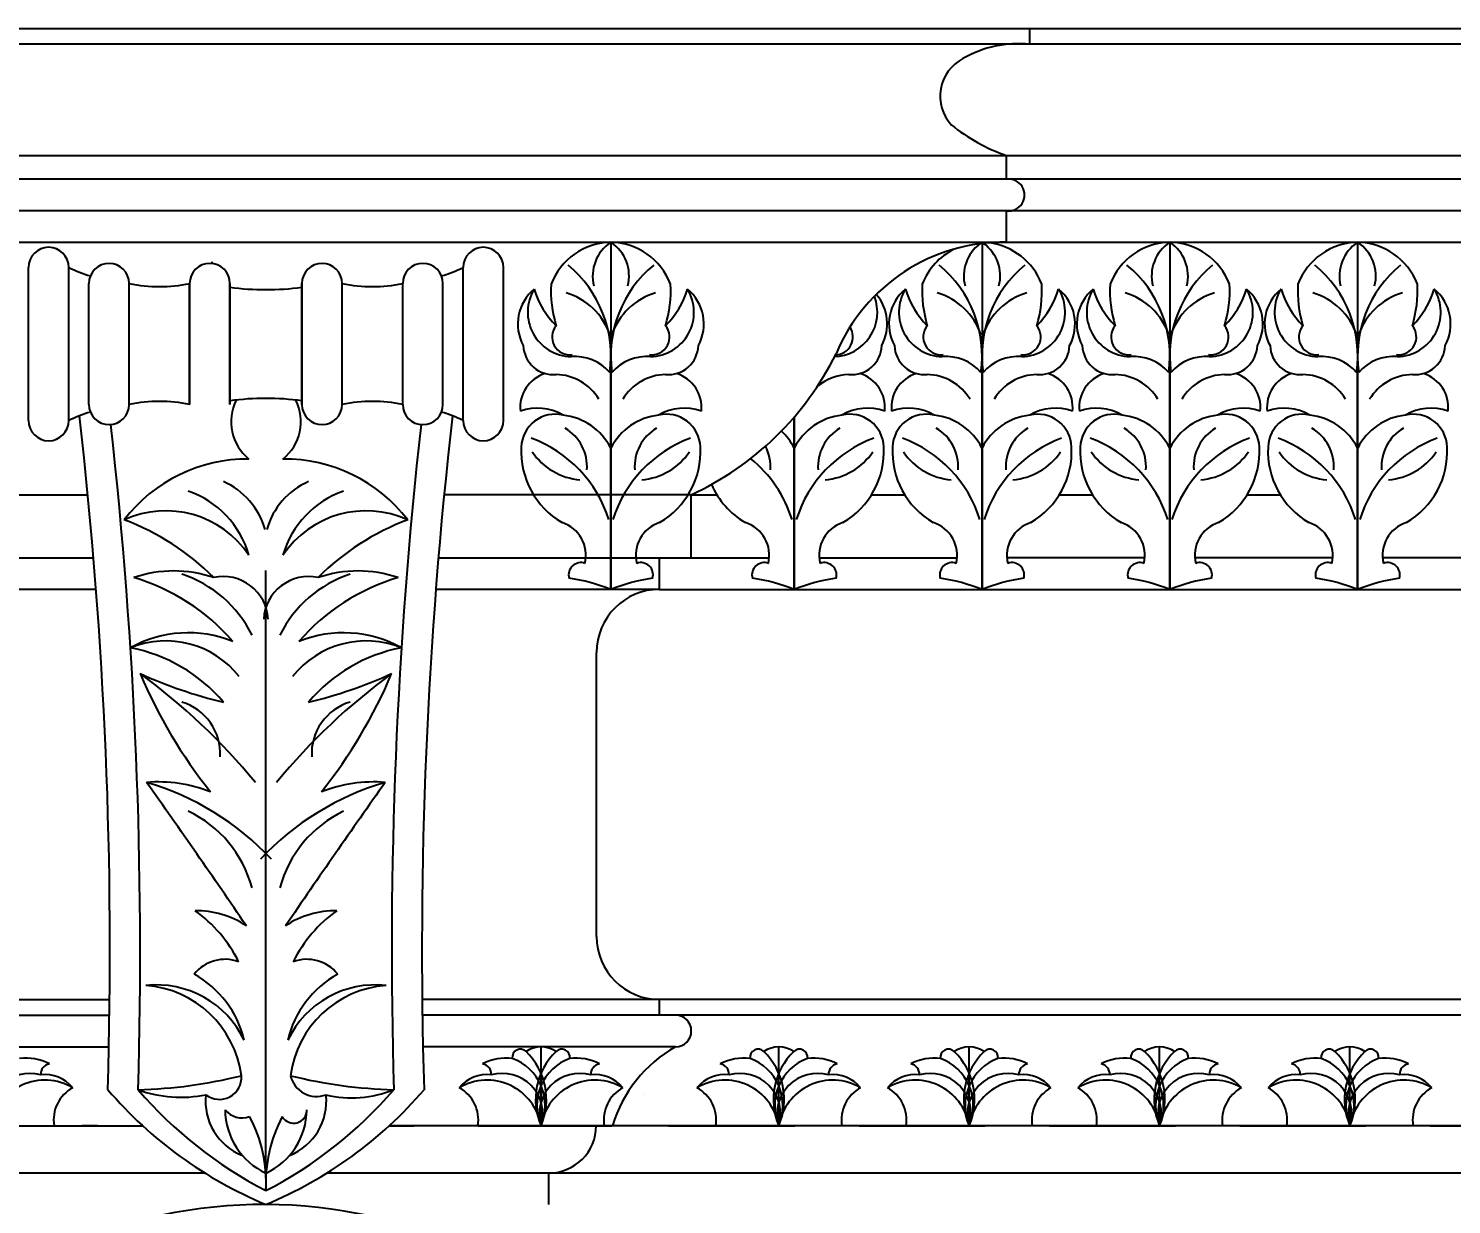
# Model space of a CAD drawing. Header units: millimetres. Extents: x 1155 to 2227, y 540 to 1342.
# Drawn here: x 1649.03 to 1671.58, y 1119.31 to 1137.94 of the extents above; entities that cross this region are included whole.
import ezdxf

# ---------------------------------------------------------------- set-up
doc = ezdxf.new("R2010")
doc.units = ezdxf.units.MM
doc.layers.add('dimension', color=4, linetype='Continuous')
doc.styles.get("Standard").update_dxf_attribs({"font": 'arial.ttf'})
doc.dimstyles.new('25', dxfattribs={"dimscale": 1.5, "dimtxt": 1, "dimasz": 0.5, "dimexe": 0.1875, "dimexo": 1, "dimgap": 0.125, "dimtad": 0, "dimtih": 1, "dimtoh": 1, "dimdec": 4, "dimzin": 4, "dimdsep": 46, "dimlunit": 4, "dimtxsty": 'Standard', "dimblk1": 'CLOSEDBLANK', "dimblk2": 'CLOSEDBLANK', "dimsah": 1, "dimcen": -1, "dimclrd": 256, "dimclre": 256, "dimclrt": 256, "dimadec": 0, "dimazin": 0, "dimtfac": 1, "dimtdec": 4, "dimtofl": 0, "dimtmove": 0, "dimatfit": 3, "dimldrblk": 'CLOSEDBLANK', "dimfxl": 1, "dimtolj": 1, "dimtzin": 4, "dimarcsym": 0})

# ---------------------------------------------------------------- blocks, each defined once
blk = doc.blocks.new('_CLOSEDBLANK')
at = {"color": 0, "linetype": 'ByBlock'}
for p, q in [((-1, 0.167), (0, 0)), ((-1, 0.167), (-1, -0.167)), ((0, 0), (-1, -0.167))]:
    blk.add_line(p, q, dxfattribs=at)
blk = doc.blocks.new('*D296')
at = {"layer": 'Defpoints', "color": 0, "transparency": 16777216}
for p in [(1726.865, 1143.519), (1726.865, 1137.945), (1631.183, 1137.695)]:
    blk.add_point(p, dxfattribs=at)
at = {"layer": 'dimension', "lineweight": -2, "transparency": 16777216}
for p, q in [((1631.183, 1139.195), (1631.183, 1143.8)), ((1726.865, 1139.445), (1726.865, 1143.8)), ((1631.933, 1143.519), (1675.213, 1143.519)), ((1726.115, 1143.519), (1682.835, 1143.519))]:
    blk.add_line(p, q, dxfattribs=at)
at = {"layer": 'dimension', "lineweight": -2, "transparency": 16777216, "xscale": 0.75, "yscale": 0.75, "zscale": 0.75, "rotation": 180}
blk.add_blockref('_CLOSEDBLANK', (1631.183, 1143.519), dxfattribs=at)
at = {"layer": 'dimension', "lineweight": -2, "transparency": 16777216, "xscale": 0.75, "yscale": 0.75, "zscale": 0.75}
blk.add_blockref('_CLOSEDBLANK', (1726.865, 1143.519), dxfattribs=at)
at = {"layer": 'dimension', "transparency": 16777216, "insert": (1679.024, 1143.519), "char_height": 1.5, "attachment_point": 5}
blk.add_mtext('\\A1;7\'-11{\\H1.000000x;\\S11/16;}"', dxfattribs=at)

msp = doc.modelspace()

# ---------------------------------------------------------------- linework, layer by layer
at = {"color": 0}
for p, q in [((1631.18296, 1137.94461), (1679.024, 1137.94461)), ((1664.89807, 1137.69461), (1664.89807, 1137.94461)), ((1679.024, 1137.69461), (1631.18296, 1137.69461)), ((1631.55105, 1135.93049), (1679.024, 1135.93049)), ((1664.52998, 1135.55549), (1664.52998, 1135.93049)), ((1679.024, 1135.55549), (1631.55105, 1135.55549)), ((1679.024, 1135.05549), (1631.55105, 1135.05549)), ((1664.52998, 1134.55549), (1664.52998, 1135.05549)), ((1631.55105, 1134.55549), (1679.024, 1134.55549)), ((1658.25626, 1134.55549), (1658.25626, 1129.05549)), ((1664.1396, 1134.53561), (1664.1396, 1129.05549)), ((1667.11648, 1134.55549), (1667.11648, 1129.05549)), ((1670.09336, 1134.55549), (1670.09336, 1129.05549)), ((1649.02506, 1131.73015), (1649.02506, 1134.1576)), ((1649.02506, 1131.73015), (1649.02506, 1134.1576)), ((1649.02506, 1131.73015), (1649.02506, 1134.1576)), ((1649.66386, 1131.73015), (1649.66386, 1134.1576)), ((1649.66386, 1131.73015), (1649.66386, 1134.1576)), ((1649.66386, 1131.73015), (1649.66386, 1134.1576)), ((1655.91471, 1131.73015), (1655.91471, 1134.1576)), ((1655.91471, 1131.73015), (1655.91471, 1134.1576)), ((1655.91471, 1131.73015), (1655.91471, 1134.1576)), ((1656.55351, 1131.73015), (1656.55351, 1134.1576)), ((1656.55351, 1131.73015), (1656.55351, 1134.1576)), ((1656.55351, 1131.73015), (1656.55351, 1134.1576)), ((1649.98326, 1131.98567), (1649.98326, 1133.90208)), ((1649.98326, 1131.98567), (1649.98326, 1133.90208)), ((1649.98326, 1131.98567), (1649.98326, 1133.90208)), ((1650.62207, 1131.98567), (1650.62207, 1133.90208)), ((1650.62207, 1131.98567), (1650.62207, 1133.90208)), ((1650.62207, 1131.98567), (1650.62207, 1133.90208)), ((1651.58027, 1131.98567), (1651.58027, 1133.90208)), ((1651.58027, 1131.98567), (1651.58027, 1133.90208)), ((1651.58027, 1131.98567), (1651.58027, 1133.90208)), ((1651.58027, 1131.98567), (1651.58027, 1133.90208)), ((1651.58027, 1133.90208), (1651.58027, 1131.98567)), ((1652.21907, 1131.98567), (1652.21907, 1133.90208)), ((1652.21907, 1131.98567), (1652.21907, 1133.90208)), ((1652.21907, 1131.98567), (1652.21907, 1133.90208)), ((1652.21907, 1131.98567), (1652.21907, 1133.90208)), ((1652.21907, 1133.90208), (1652.21907, 1131.98567)), ((1653.3595, 1131.98567), (1653.3595, 1133.90208)), ((1653.3595, 1131.98567), (1653.3595, 1133.90208)), ((1653.3595, 1133.90208), (1653.3595, 1131.98567)), ((1653.9983, 1131.98567), (1653.9983, 1133.90208)), ((1653.9983, 1131.98567), (1653.9983, 1133.90208)), ((1654.95651, 1131.98567), (1654.95651, 1133.90208)), ((1654.95651, 1131.98567), (1654.95651, 1133.90208)), ((1654.95651, 1131.98567), (1654.95651, 1133.90208)), ((1655.59531, 1131.98567), (1655.59531, 1133.90208)), ((1655.59531, 1131.98567), (1655.59531, 1133.90208)), ((1655.59531, 1131.98567), (1655.59531, 1133.90208)), ((1658.25626, 1129.05549), (1658.25626, 1132.49206)), ((1664.1396, 1129.05549), (1664.1396, 1132.49206)), ((1667.11648, 1129.05549), (1667.11648, 1132.49206)), ((1670.09336, 1129.05549), (1670.09336, 1132.49206)), ((1661.16272, 1131.78706), (1661.16272, 1129.05549)), ((1661.16272, 1129.05549), (1661.16272, 1131.78706)), ((1646.05522, 1130.55549), (1649.96501, 1130.55549)), ((1659.52998, 1130.55549), (1655.61356, 1130.55549)), ((1659.52998, 1129.55549), (1659.52998, 1130.55549)), ((1659.52998, 1130.55549), (1659.93685, 1130.55549)), ((1662.3886, 1130.55549), (1662.91373, 1130.55549)), ((1665.36548, 1130.55549), (1665.89061, 1130.55549)), ((1668.34236, 1130.55549), (1668.86749, 1130.55549)), ((1646.55105, 1129.55549), (1650.05575, 1129.55549)), ((1655.52282, 1129.55549), (1659.02998, 1129.55549)), ((1659.02998, 1129.05549), (1659.02998, 1129.55549)), ((1659.02998, 1129.55549), (1659.52998, 1129.55549)), ((1659.52998, 1129.55549), (1660.76647, 1129.55549)), ((1661.55898, 1129.55549), (1663.74335, 1129.55549)), ((1666.72023, 1129.55549), (1664.53586, 1129.55549)), ((1669.69711, 1129.55549), (1667.51274, 1129.55549)), ((1672.67399, 1129.55549), (1670.48962, 1129.55549)), ((1652.78929, 1119.76693), (1652.78929, 1129.35483)), ((1652.78929, 1119.76693), (1652.78929, 1129.35483)), ((1652.78929, 1119.76693), (1652.78929, 1129.27907)), ((1652.78929, 1119.76693), (1652.78929, 1129.27907)), ((1652.78929, 1119.76693), (1652.78929, 1129.27907)), ((1652.78929, 1119.76693), (1652.78929, 1129.27907)), ((1652.78929, 1119.76693), (1652.78929, 1129.27907)), ((1652.78929, 1119.76693), (1652.78929, 1129.27907)), ((1650.09603, 1129.05549), (1646.55105, 1129.05549)), ((1659.02998, 1129.05549), (1655.48254, 1129.05549)), ((1659.02998, 1129.05549), (1679.024, 1129.05549)), ((1658.02998, 1123.55549), (1658.02998, 1128.05549)), ((1637.05105, 1122.55549), (1650.31245, 1122.55549)), ((1679.024, 1122.55549), (1655.26612, 1122.55549)), ((1659.02998, 1122.30549), (1659.02998, 1122.55549)), ((1646.55105, 1122.30549), (1650.30942, 1122.30549)), ((1659.02998, 1122.30549), (1655.26915, 1122.30549)), ((1659.28198, 1122.30549), (1659.02998, 1122.30549)), ((1679.024, 1122.30549), (1659.02998, 1122.30549)), ((1636.79905, 1121.80549), (1650.30084, 1121.80549)), ((1659.28198, 1121.80549), (1655.27773, 1121.80549)), ((1657.14956, 1120.55549), (1657.14956, 1121.80549)), ((1657.14956, 1120.55549), (1657.14956, 1121.80549)), ((1657.14956, 1120.55549), (1657.14956, 1121.80549)), ((1658.90551, 1121.80549), (1658.90551, 1121.80549)), ((1660.91843, 1120.55549), (1660.91843, 1121.80549)), ((1660.91843, 1120.55549), (1660.91843, 1121.80549)), ((1660.91843, 1120.55549), (1660.91843, 1121.80549)), ((1663.93603, 1120.55549), (1663.93603, 1121.80549)), ((1663.93603, 1120.55549), (1663.93603, 1121.80549)), ((1663.93603, 1120.55549), (1663.93603, 1121.80549)), ((1666.95362, 1120.55549), (1666.95362, 1121.80549)), ((1666.95362, 1120.55549), (1666.95362, 1121.80549)), ((1666.95362, 1120.55549), (1666.95362, 1121.80549)), ((1669.97122, 1120.55549), (1669.97122, 1121.80549)), ((1669.97122, 1120.55549), (1669.97122, 1121.80549)), ((1669.97122, 1120.55549), (1669.97122, 1121.80549)), ((1658.42222, 1121.05549), (1658.42222, 1121.05549)), ((1658.774, 1121.05549), (1658.774, 1121.05549)), ((1662.18603, 1121.05549), (1662.18603, 1121.05549)), ((1665.20362, 1121.05549), (1665.20362, 1121.05549)), ((1668.22122, 1121.05549), (1668.22122, 1121.05549)), ((1671.23881, 1121.05549), (1671.23881, 1121.05549)), ((1638.04905, 1120.55549), (1650.83557, 1120.55549)), ((1647.10184, 1120.55549), (1649.10184, 1120.55549)), ((1650.11943, 1120.55549), (1649.86943, 1120.55549)), ((1679.024, 1120.55549), (1654.743, 1120.55549)), ((1654.743, 1120.55549), (1655.13703, 1120.55549)), ((1656.15462, 1120.55549), (1655.90462, 1120.55549)), ((1656.15462, 1120.55549), (1658.15462, 1120.55549)), ((1658.024, 1120.55549), (1658.274, 1120.55549)), ((1659.17222, 1120.55549), (1658.92222, 1120.55549)), ((1659.17222, 1120.55549), (1661.17222, 1120.55549)), ((1662.18981, 1120.55549), (1661.93981, 1120.55549)), ((1662.18981, 1120.55549), (1664.18981, 1120.55549)), ((1665.20741, 1120.55549), (1664.95741, 1120.55549)), ((1665.20741, 1120.55549), (1667.20741, 1120.55549)), ((1668.225, 1120.55549), (1667.975, 1120.55549)), ((1668.225, 1120.55549), (1670.225, 1120.55549)), ((1671.2426, 1120.55549), (1670.9926, 1120.55549)), ((1671.2426, 1120.55549), (1673.2426, 1120.55549)), ((1651.8222, 1119.80549), (1638.79905, 1119.80549)), ((1679.024, 1119.80549), (1653.75637, 1119.80549)), ((1657.274, 1119.30549), (1657.274, 1119.80549))]:
    msp.add_line(p, q, dxfattribs=at)
for centre, radius, start, end in [((1664.72075, 1135.93708), 1.76645, 84.238686, 120.009974), ((1664.14481, 1136.87217), 0.66938, 117.351742, 222.675348), ((1665.45532, 1138.62685), 2.85072, 230.776612, 251.058776), ((1664.56123, 1135.30549), 0.25195, 262.874984, 97.125016), ((1649.34446, 1134.1576), 0.3194, 0, 180), ((1649.34446, 1134.1576), 0.3194, 0, 180), ((1649.34446, 1134.1576), 0.3194, 0, 180), ((1649.34446, 1134.1576), 0.3194, 0, 180), ((1656.23411, 1134.1576), 0.3194, 0, 180), ((1656.23411, 1134.1576), 0.3194, 0, 180), ((1656.23411, 1134.1576), 0.3194, 0, 180), ((1658.27681, 1133.51749), 1.03821, 91.133942, 158.684675), ((1658.60574, 1134.02123), 0.63842, 123.190165, 194.307184), ((1658.23572, 1133.51749), 1.03821, 21.315325, 88.866058), ((1657.90678, 1134.02123), 0.63842, 345.692816, 56.809835), ((1664.4809, 1131.67693), 2.87898, 89.02325, 157.249367), ((1664.16015, 1133.51749), 1.03821, 116.359351, 158.684675), ((1664.48908, 1134.02123), 0.63842, 126.971553, 194.307184), ((1664.16015, 1133.51749), 1.03821, 91.133942, 91.135703), ((1664.48908, 1134.02123), 0.63842, 123.190165, 123.190249), ((1664.11906, 1133.51749), 1.03821, 88.864297, 88.866058), ((1663.79012, 1134.02123), 0.63842, 56.809751, 56.809835), ((1663.79012, 1134.02123), 0.63842, 345.692816, 54.112661), ((1664.11906, 1133.51749), 1.03821, 21.315325, 82.54917), ((1667.13703, 1133.51749), 1.03821, 91.133942, 158.684675), ((1667.46596, 1134.02123), 0.63842, 123.190165, 194.307184), ((1667.09594, 1133.51749), 1.03821, 21.315325, 88.866058), ((1666.767, 1134.02123), 0.63842, 345.692816, 56.809835), ((1670.11391, 1133.51749), 1.03821, 91.133942, 158.684675), ((1670.44284, 1134.02123), 0.63842, 123.190165, 194.307184), ((1670.07282, 1133.51749), 1.03821, 21.315325, 88.866058), ((1669.74388, 1134.02123), 0.63842, 345.692816, 56.809835), ((1650.51768, 1135.84711), 1.893, 243.189489, 254.365222), ((1650.51768, 1135.84711), 1.893, 243.189489, 254.365222), ((1650.51768, 1135.84711), 1.893, 243.189489, 254.365222), ((1650.51768, 1135.84711), 1.893, 243.189489, 254.365222), ((1650.30266, 1133.90208), 0.3194, 0, 180), ((1650.30266, 1133.90208), 0.3194, 0, 180), ((1650.30266, 1133.90208), 0.3194, 0, 180), ((1650.30266, 1133.90208), 0.3194, 0, 180), ((1651.89967, 1133.90208), 0.3194, 0, 180), ((1651.89967, 1133.90208), 0.3194, 0, 180), ((1651.89967, 1133.90208), 0.3194, 0, 180), ((1651.89967, 1133.90208), 0.3194, 0, 180), ((1651.89967, 1133.90208), 0.3194, 0, 180), ((1651.89967, 1133.90208), 0.3194, 0, 180), ((1651.89967, 1133.90208), 0.3194, 0, 180), ((1655.64889, 1135.26653), 3.85684, 195.33085, 195.755035), ((1653.6789, 1133.90208), 0.3194, 0, 180), ((1653.6789, 1133.90208), 0.3194, 0, 180), ((1653.6789, 1133.90208), 0.3194, 0, 180), ((1653.6789, 1133.90208), 0.3194, 0, 180), ((1653.6789, 1133.90208), 0.3194, 0, 180), ((1655.27591, 1133.90208), 0.3194, 0, 180), ((1655.27591, 1133.90208), 0.3194, 0, 180), ((1655.27591, 1133.90208), 0.3194, 0, 180), ((1655.06089, 1135.84711), 1.893, 285.634778, 296.810511), ((1655.06089, 1135.84711), 1.893, 285.634778, 296.810511), ((1655.06089, 1135.84711), 1.893, 285.634778, 296.810511), ((1656.38814, 1132.75121), 1.86973, 352.032881, 50.503631), ((1660.12438, 1132.75121), 1.86973, 129.496369, 187.967119), ((1662.27148, 1132.75121), 1.86973, 352.032881, 50.503631), ((1666.00772, 1132.75121), 1.86973, 129.496369, 187.967119), ((1665.24836, 1132.75121), 1.86973, 352.032881, 50.503631), ((1668.9846, 1132.75121), 1.86973, 129.496369, 187.967119), ((1668.22524, 1132.75121), 1.86973, 352.032881, 50.503631), ((1671.96148, 1132.75121), 1.86973, 129.496369, 187.967119), ((1651.10117, 1136.281), 2.42668, 258.613236, 281.386764), ((1651.10117, 1136.281), 2.42668, 258.613236, 281.386764), ((1651.10117, 1136.281), 2.42668, 258.613236, 281.386764), ((1651.10117, 1136.281), 2.42668, 258.613236, 281.386764), ((1652.78929, 1137.9421), 4.13681, 262.07718, 277.92282), ((1652.78929, 1137.9421), 4.13681, 262.07718, 277.92282), ((1652.78929, 1137.9421), 4.13681, 262.07718, 277.92282), ((1654.4774, 1136.281), 2.42668, 258.613236, 281.386764), ((1654.4774, 1136.281), 2.42668, 258.613236, 281.386764), ((1654.4774, 1136.281), 2.42668, 258.613236, 281.386764), ((1657.50234, 1133.26117), 0.72074, 129.706364, 208.412627), ((1657.64222, 1133.44833), 0.70378, 148.538889, 268.610321), ((1658.37867, 1134.21832), 1.3961, 196.763455, 224.84707), ((1659.21473, 1133.78787), 1.90811, 176.785206, 196.881668), ((1657.26085, 1132.7589), 1.034, 18.775853, 73.995983), ((1659.25167, 1132.7589), 1.034, 106.004017, 161.224147), ((1658.8703, 1133.44833), 0.70378, 271.389679, 31.461111), ((1657.29779, 1133.78787), 1.90811, 343.118332, 3.214794), ((1658.13385, 1134.21832), 1.3961, 315.15293, 343.236545), ((1659.01018, 1133.26117), 0.72074, 331.587373, 50.293636), ((1661.91664, 1133.26117), 0.72074, 331.587373, 40.657809), ((1663.38568, 1133.26117), 0.72074, 129.706364, 208.412627), ((1663.52556, 1133.44833), 0.70378, 148.538889, 268.610321), ((1664.26201, 1134.21832), 1.3961, 196.763455, 224.84707), ((1665.09807, 1133.78787), 1.90811, 176.785206, 196.881668), ((1663.14419, 1132.7589), 1.034, 18.775853, 73.995983), ((1665.13501, 1132.7589), 1.034, 106.004017, 161.224147), ((1664.75364, 1133.44833), 0.70378, 271.389679, 31.461111), ((1663.18113, 1133.78787), 1.90811, 343.118332, 3.214794), ((1664.01719, 1134.21832), 1.3961, 315.15293, 343.236545), ((1664.89352, 1133.26117), 0.72074, 331.587373, 50.293636), ((1666.36256, 1133.26117), 0.72074, 129.706364, 208.412627), ((1666.50244, 1133.44833), 0.70378, 148.538889, 268.610321), ((1667.23889, 1134.21832), 1.3961, 196.763455, 224.84707), ((1668.07495, 1133.78787), 1.90811, 176.785206, 196.881668), ((1666.12107, 1132.7589), 1.034, 18.775853, 73.995983), ((1668.11189, 1132.7589), 1.034, 106.004017, 161.224147), ((1667.73052, 1133.44833), 0.70378, 271.389679, 31.461111), ((1666.15801, 1133.78787), 1.90811, 343.118332, 3.214794), ((1666.99407, 1134.21832), 1.3961, 315.15293, 343.236545), ((1667.8704, 1133.26117), 0.72074, 331.587373, 50.293636), ((1669.33944, 1133.26117), 0.72074, 129.706364, 208.412627), ((1669.47932, 1133.44833), 0.70378, 148.538889, 268.610321), ((1670.21577, 1134.21832), 1.3961, 196.763455, 224.84707), ((1671.05183, 1133.78787), 1.90811, 176.785206, 196.881668), ((1669.09795, 1132.7589), 1.034, 18.775853, 73.995983), ((1671.08877, 1132.7589), 1.034, 106.004017, 161.224147), ((1670.7074, 1133.44833), 0.70378, 271.389679, 31.461111), ((1669.13489, 1133.78787), 1.90811, 343.118332, 3.214794), ((1669.97095, 1134.21832), 1.3961, 315.15293, 343.236545), ((1670.84728, 1133.26117), 0.72074, 331.587373, 50.293636), ((1661.77676, 1133.44833), 0.70378, 271.389679, 21.044494), ((1657.60597, 1133.0551), 0.28118, 140.550196, 277.268171), ((1658.90655, 1133.0551), 0.28118, 262.731829, 39.449804), ((1661.81301, 1133.0551), 0.28118, 270.978999, 34.112444), ((1663.48931, 1133.0551), 0.28118, 140.550196, 277.268171), ((1664.78989, 1133.0551), 0.28118, 262.731829, 39.449804), ((1666.46619, 1133.0551), 0.28118, 140.550196, 277.268171), ((1667.76677, 1133.0551), 0.28118, 262.731829, 39.449804), ((1669.44307, 1133.0551), 0.28118, 140.550196, 277.268171), ((1670.74365, 1133.0551), 0.28118, 262.731829, 39.449804), ((1657.34635, 1132.93705), 0.4783, 182.254432, 275.097492), ((1659.16617, 1132.93705), 0.4783, 264.902508, 357.745568), ((1662.07263, 1132.93705), 0.4783, 264.902508, 357.745568), ((1663.22969, 1132.93705), 0.4783, 182.254432, 275.097492), ((1665.04951, 1132.93705), 0.4783, 264.902508, 357.745568), ((1666.20657, 1132.93705), 0.4783, 182.254432, 275.097492), ((1668.02639, 1132.93705), 0.4783, 264.902508, 357.745568), ((1669.18345, 1132.93705), 0.4783, 182.254432, 275.097492), ((1671.00327, 1132.93705), 0.4783, 264.902508, 357.745568), ((1657.68189, 1132.00884), 0.7381, 40.895282, 94.408501), ((1658.83063, 1132.00884), 0.7381, 85.591499, 139.104718), ((1657.52357, 1134.91356), 4.79775, 294.720788, 333.733016), ((1663.56523, 1132.00884), 0.7381, 40.895282, 94.408501), ((1664.71397, 1132.00884), 0.7381, 85.591499, 139.104718), ((1666.54211, 1132.00884), 0.7381, 40.895282, 94.408501), ((1667.69085, 1132.00884), 0.7381, 85.591499, 139.104718), ((1669.51899, 1132.00884), 0.7381, 40.895282, 94.408501), ((1670.66773, 1132.00884), 0.7381, 85.591499, 139.104718), ((1657.38229, 1131.93881), 0.56352, 107.230016, 186.117405), ((1657.37096, 1131.64974), 0.8111, 30.980606, 88.736623), ((1659.14156, 1131.64974), 0.8111, 91.263377, 149.019394), ((1659.13023, 1131.93881), 0.56352, 353.882595, 72.769984), ((1662.04802, 1131.64974), 0.8111, 91.263377, 129.717391), ((1662.03669, 1131.93881), 0.56352, 353.882595, 72.769984), ((1663.26563, 1131.93881), 0.56352, 107.230016, 186.117405), ((1663.2543, 1131.64974), 0.8111, 30.980606, 88.736623), ((1665.0249, 1131.64974), 0.8111, 91.263377, 149.019394), ((1665.01357, 1131.93881), 0.56352, 353.882595, 72.769984), ((1666.24251, 1131.93881), 0.56352, 107.230016, 186.117405), ((1666.23118, 1131.64974), 0.8111, 30.980606, 88.736623), ((1668.00178, 1131.64974), 0.8111, 91.263377, 149.019394), ((1667.99045, 1131.93881), 0.56352, 353.882595, 72.769984), ((1669.21939, 1131.93881), 0.56352, 107.230016, 186.117405), ((1669.20806, 1131.64974), 0.8111, 30.980606, 88.736623), ((1670.97866, 1131.64974), 0.8111, 91.263377, 149.019394), ((1670.96733, 1131.93881), 0.56352, 353.882595, 72.769984), ((1650.30266, 1131.98567), 0.3194, 180, 0), ((1650.30266, 1131.98567), 0.3194, 180, 0), ((1650.30266, 1131.98567), 0.3194, 180, 0), ((1650.30266, 1131.98567), 0.3194, 180, 0), ((1650.30266, 1131.98567), 0.3194, 180, 0), ((1650.30266, 1131.98567), 0.3194, 180, 0), ((1650.30266, 1131.98567), 0.3194, 180, 0), ((1650.30266, 1131.98567), 0.3194, 180, 0), ((1650.30266, 1131.98567), 0.3194, 180, 0), ((1650.30266, 1131.98567), 0.3194, 180, 0), ((1650.30266, 1131.98567), 0.3194, 180, 0), ((1650.30266, 1131.98567), 0.3194, 180, 0), ((1651.10117, 1129.60675), 2.42668, 78.613236, 101.386764), ((1651.10117, 1129.60675), 2.42668, 78.613236, 101.386764), ((1651.10117, 1129.60675), 2.42668, 78.613236, 101.386764), ((1651.10117, 1129.60675), 2.42668, 78.613236, 101.386764), ((1651.10117, 1129.60675), 2.42668, 78.613236, 101.386764), ((1651.10117, 1129.60675), 2.42668, 78.613236, 101.386764), ((1651.10117, 1129.60675), 2.42668, 78.613236, 101.386764), ((1651.10117, 1129.60675), 2.42668, 78.613236, 101.386764), ((1651.10117, 1129.60675), 2.42668, 78.613236, 101.386764), ((1652.78929, 1127.94565), 4.13681, 82.07718, 97.92282), ((1652.78929, 1127.94565), 4.13681, 82.07718, 97.92282), ((1652.78929, 1127.94565), 4.13681, 82.07718, 97.92282), ((1652.78929, 1127.94565), 4.13681, 82.07718, 97.92282), ((1652.78929, 1127.94565), 4.13681, 82.07718, 97.92282), ((1652.78929, 1127.94565), 4.13681, 82.07718, 97.92282), ((1652.99638, 1131.71321), 0.76064, 153.262803, 231.264279), ((1652.99638, 1131.71321), 0.76064, 153.262803, 231.264279), ((1652.99638, 1131.71321), 0.76064, 153.262803, 231.264279), ((1652.58219, 1131.71321), 0.76064, 308.735721, 26.737197), ((1652.58219, 1131.71321), 0.76064, 308.735721, 26.737197), ((1652.58219, 1131.71321), 0.76064, 308.735721, 26.737197), ((1653.6789, 1131.98567), 0.3194, 180, 0), ((1653.6789, 1131.98567), 0.3194, 180, 0), ((1653.6789, 1131.98567), 0.3194, 180, 0), ((1653.6789, 1131.98567), 0.3194, 180, 0), ((1653.6789, 1131.98567), 0.3194, 180, 0), ((1653.6789, 1131.98567), 0.3194, 180, 0), ((1654.4774, 1129.60675), 2.42668, 78.613236, 101.386764), ((1654.4774, 1129.60675), 2.42668, 78.613236, 101.386764), ((1654.4774, 1129.60675), 2.42668, 78.613236, 101.386764), ((1655.27591, 1131.98567), 0.3194, 180, 0), ((1655.27591, 1131.98567), 0.3194, 180, 0), ((1655.27591, 1131.98567), 0.3194, 180, 0), ((1655.27591, 1131.98567), 0.3194, 180, 0), ((1655.27591, 1131.98567), 0.3194, 180, 0), ((1655.27591, 1131.98567), 0.3194, 180, 0), ((1657.09345, 1131.12186), 0.8041, 59.671739, 109.731131), ((1659.41907, 1131.12186), 0.8041, 70.268869, 120.328261), ((1662.32553, 1131.12186), 0.8041, 70.268869, 120.328261), ((1662.97679, 1131.12186), 0.8041, 59.671739, 109.731131), ((1665.30241, 1131.12186), 0.8041, 70.268869, 120.328261), ((1665.95367, 1131.12186), 0.8041, 59.671739, 109.731131), ((1668.27929, 1131.12186), 0.8041, 70.268869, 120.328261), ((1668.93055, 1131.12186), 0.8041, 59.671739, 109.731131), ((1671.25617, 1131.12186), 0.8041, 70.268869, 120.328261), ((1649.34446, 1131.73015), 0.3194, 180, 0), ((1649.34446, 1131.73015), 0.3194, 180, 0), ((1649.34446, 1131.73015), 0.3194, 180, 0), ((1649.34446, 1131.73015), 0.3194, 180, 0), ((1649.34446, 1131.73015), 0.3194, 180, 0), ((1649.34446, 1131.73015), 0.3194, 180, 0), ((1650.51768, 1130.04064), 1.893, 105.634778, 116.810511), ((1650.51768, 1130.04064), 1.893, 105.634778, 116.810511), ((1650.51768, 1130.04064), 1.893, 105.634778, 116.810511), ((1650.51768, 1130.04064), 1.893, 105.634778, 116.810511), ((1650.51768, 1130.04064), 1.893, 105.634778, 116.810511), ((1650.51768, 1130.04064), 1.893, 111.222638, 116.810511), ((1575.91645, 1123.33201), 74.40006, 358.300912, 6.539471), ((1575.91645, 1123.33201), 74.40006, 358.300912, 6.539471), ((1729.66213, 1123.33201), 74.40006, 173.460529, 181.699088), ((1729.66213, 1123.33201), 74.40006, 173.460529, 181.699088), ((1655.06089, 1130.04064), 1.893, 63.189489, 74.365222), ((1655.06089, 1130.04064), 1.893, 63.189489, 74.365222), ((1655.06089, 1130.04064), 1.893, 63.189489, 74.365222), ((1656.23411, 1131.73015), 0.3194, 180, 0), ((1656.23411, 1131.73015), 0.3194, 180, 0), ((1656.23411, 1131.73015), 0.3194, 180, 0), ((1656.23411, 1131.73015), 0.3194, 180, 0), ((1656.23411, 1131.73015), 0.3194, 180, 0), ((1656.23411, 1131.73015), 0.3194, 180, 0), ((1657.37315, 1131.29463), 0.53638, 76.376862, 178.302187), ((1657.39823, 1130.86056), 0.96072, 26.918806, 83.949899), ((1659.11429, 1130.86056), 0.96072, 96.050101, 153.081194), ((1659.13937, 1131.29463), 0.53638, 1.697813, 103.623138), ((1662.02075, 1130.86056), 0.96072, 96.050101, 153.081194), ((1662.04583, 1131.29463), 0.53638, 1.697813, 103.623138), ((1663.25649, 1131.29463), 0.53638, 76.376862, 178.302187), ((1663.28157, 1130.86056), 0.96072, 26.918806, 83.949899), ((1664.99763, 1130.86056), 0.96072, 96.050101, 153.081194), ((1665.02271, 1131.29463), 0.53638, 1.697813, 103.623138), ((1666.23337, 1131.29463), 0.53638, 76.376862, 178.302187), ((1666.25845, 1130.86056), 0.96072, 26.918806, 83.949899), ((1667.97451, 1130.86056), 0.96072, 96.050101, 153.081194), ((1667.99959, 1131.29463), 0.53638, 1.697813, 103.623138), ((1669.21025, 1131.29463), 0.53638, 76.376862, 178.302187), ((1669.23533, 1130.86056), 0.96072, 26.918806, 83.949899), ((1670.95139, 1130.86056), 0.96072, 96.050101, 153.081194), ((1670.97647, 1131.29463), 0.53638, 1.697813, 103.623138), ((1575.91645, 1123.33201), 74.87916, 358.311786, 6.391337), ((1575.91645, 1123.33201), 74.87916, 358.311786, 6.391337), ((1575.91645, 1123.33201), 74.87916, 358.311786, 6.391337), ((1575.91645, 1123.33201), 74.87916, 358.311786, 6.391337), ((1575.91645, 1123.33201), 74.87916, 358.311786, 6.391337), ((1575.91645, 1123.33201), 74.87916, 358.311786, 6.391337), ((1729.66213, 1123.33201), 74.87916, 173.608663, 181.688214), ((1729.66213, 1123.33201), 74.87916, 173.608663, 181.688214), ((1656.29043, 1129.55301), 2.02618, 17.443867, 69.63763), ((1657.16828, 1130.99903), 0.71137, 355.930856, 59.352266), ((1660.22209, 1129.55301), 2.02618, 110.36237, 162.556133), ((1659.34424, 1130.99903), 0.71137, 120.647734, 184.069144), ((1660.30469, 1130.86056), 0.96072, 26.918806, 47.092936), ((1663.12855, 1129.55301), 2.02618, 110.36237, 162.556133), ((1662.2507, 1130.99903), 0.71137, 120.647734, 184.069144), ((1662.17377, 1129.55301), 2.02618, 17.443867, 69.63763), ((1663.05162, 1130.99903), 0.71137, 355.930856, 59.352266), ((1666.10543, 1129.55301), 2.02618, 110.36237, 162.556133), ((1665.22758, 1130.99903), 0.71137, 120.647734, 184.069144), ((1665.15065, 1129.55301), 2.02618, 17.443867, 69.63763), ((1666.0285, 1130.99903), 0.71137, 355.930856, 59.352266), ((1669.08231, 1129.55301), 2.02618, 110.36237, 162.556133), ((1668.20446, 1130.99903), 0.71137, 120.647734, 184.069144), ((1668.12753, 1129.55301), 2.02618, 17.443867, 69.63763), ((1669.00538, 1130.99903), 0.71137, 355.930856, 59.352266), ((1672.05919, 1129.55301), 2.02618, 110.36237, 162.556133), ((1671.18134, 1130.99903), 0.71137, 120.647734, 184.069144), ((1658.1421, 1131.24251), 1.30687, 177.016628, 239.717414), ((1657.85688, 1131.81483), 1.02728, 214.520542, 264.992309), ((1658.65564, 1131.81483), 1.02728, 275.007691, 325.479458), ((1658.37042, 1131.24251), 1.30687, 300.282586, 2.983372), ((1660.07474, 1130.99903), 0.71137, 355.930856, 27.218563), ((1661.5621, 1131.81483), 1.02728, 275.007691, 325.479458), ((1661.27688, 1131.24251), 1.30687, 300.282586, 2.983372), ((1664.02544, 1131.24251), 1.30687, 177.016628, 239.717414), ((1663.74022, 1131.81483), 1.02728, 214.520542, 264.992309), ((1664.53898, 1131.81483), 1.02728, 275.007691, 325.479458), ((1664.25376, 1131.24251), 1.30687, 300.282586, 2.983372), ((1667.00232, 1131.24251), 1.30687, 177.016628, 239.717414), ((1666.7171, 1131.81483), 1.02728, 214.520542, 264.992309), ((1667.51586, 1131.81483), 1.02728, 275.007691, 325.479458), ((1667.23064, 1131.24251), 1.30687, 300.282586, 2.983372), ((1669.9792, 1131.24251), 1.30687, 177.016628, 239.717414), ((1669.69398, 1131.81483), 1.02728, 214.520542, 264.992309), ((1670.49274, 1131.81483), 1.02728, 275.007691, 325.479458), ((1670.20752, 1131.24251), 1.30687, 300.282586, 2.983372), ((1652.49196, 1128.66402), 2.45602, 89.335899, 142.565387), ((1652.49196, 1128.66402), 2.45602, 89.335899, 142.565387), ((1652.49196, 1128.66402), 2.45602, 89.335899, 142.565387), ((1652.49196, 1128.66402), 2.45602, 89.335899, 142.565387), ((1653.08661, 1128.66402), 2.45602, 37.434613, 90.664101), ((1653.08661, 1128.66402), 2.45602, 37.434613, 90.664101), ((1659.19689, 1129.55301), 2.02618, 17.443867, 51.024104), ((1651.0524, 1129.17106), 1.52899, 16.234118, 70.710832), ((1651.0524, 1129.17106), 1.52899, 16.234118, 70.710832), ((1651.64296, 1129.68738), 1.17566, 15.574396, 66.279583), ((1651.64296, 1129.68738), 1.17566, 15.574396, 66.279583), ((1653.93561, 1129.68738), 1.17566, 113.720417, 164.425604), ((1653.93561, 1129.68738), 1.17566, 113.720417, 164.425604), ((1654.52618, 1129.17106), 1.52899, 109.289168, 163.765882), ((1654.52618, 1129.17106), 1.52899, 109.289168, 163.765882), ((1661.04856, 1131.24251), 1.30687, 203.644575, 239.717414), ((1651.20132, 1128.70922), 1.59087, 33.986277, 114.493231), ((1651.20132, 1128.70922), 1.59087, 33.986277, 114.493231), ((1649.13522, 1126.4127), 3.99971, 45.029015, 69.410924), ((1649.13522, 1126.4127), 3.99971, 45.029015, 69.410924), ((1649.13522, 1126.4127), 3.99971, 45.029015, 69.410924), ((1649.13522, 1126.4127), 3.99971, 45.029015, 69.410924), ((1654.37725, 1128.70922), 1.59087, 65.506769, 146.013723), ((1654.37725, 1128.70922), 1.59087, 65.506769, 146.013723), ((1656.44335, 1126.4127), 3.99971, 110.589076, 134.970985), ((1656.44335, 1126.4127), 3.99971, 110.589076, 134.970985), ((1657.31615, 1129.59487), 0.54528, 346.532421, 72.171583), ((1659.19637, 1129.59487), 0.54528, 107.828417, 193.467579), ((1660.22261, 1129.59487), 0.54528, 346.532421, 72.171583), ((1662.10283, 1129.59487), 0.54528, 107.828417, 193.467579), ((1663.19949, 1129.59487), 0.54528, 346.532421, 72.171583), ((1665.07971, 1129.59487), 0.54528, 107.828417, 193.467579), ((1666.17637, 1129.59487), 0.54528, 346.532421, 72.171583), ((1668.05659, 1129.59487), 0.54528, 107.828417, 193.467579), ((1669.15325, 1129.59487), 0.54528, 346.532421, 72.171583), ((1671.03347, 1129.59487), 0.54528, 107.828417, 193.467579), ((1657.78124, 1129.28432), 0.19479, 70.44567, 195.714709), ((1658.73128, 1129.28432), 0.19479, 344.285291, 109.55433), ((1660.6877, 1129.28432), 0.19479, 70.44567, 195.714709), ((1661.63774, 1129.28432), 0.19479, 344.285291, 109.55433), ((1663.66458, 1129.28432), 0.19479, 70.44567, 195.714709), ((1664.61462, 1129.28432), 0.19479, 344.285291, 109.55433), ((1666.64146, 1129.28432), 0.19479, 70.44567, 195.714709), ((1667.5915, 1129.28432), 0.19479, 344.285291, 109.55433), ((1669.61834, 1129.28432), 0.19479, 70.44567, 195.714709), ((1670.56838, 1129.28432), 0.19479, 344.285291, 109.55433), ((1651.32883, 1127.3912), 1.95644, 71.117119, 108.882881), ((1651.32883, 1127.3912), 1.95644, 71.117119, 108.882881), ((1651.32883, 1127.3912), 1.95644, 71.117119, 108.882881), ((1651.32883, 1127.3912), 1.95644, 71.117119, 108.882881), ((1649.7406, 1126.03602), 3.34555, 41.00312, 73.412938), ((1649.7406, 1126.03602), 3.34555, 41.00312, 73.412938), ((1649.7406, 1126.03602), 3.34555, 41.00312, 73.412938), ((1649.7406, 1126.03602), 3.34555, 41.00312, 73.412938), ((1650.85788, 1127.47968), 1.91154, 26.485411, 71.754833), ((1650.85788, 1127.47968), 1.91154, 26.485411, 71.754833), ((1652.1137, 1128.54773), 0.71098, 2.826425, 102.319472), ((1652.1137, 1128.54773), 0.71098, 2.826425, 102.319472), ((1653.46487, 1128.54773), 0.71098, 77.680528, 177.173575), ((1653.46487, 1128.54773), 0.71098, 77.680528, 177.173575), ((1654.7207, 1127.47968), 1.91154, 108.245167, 153.514589), ((1654.7207, 1127.47968), 1.91154, 108.245167, 153.514589), ((1655.83797, 1126.03602), 3.34555, 106.587062, 138.99688), ((1655.83797, 1126.03602), 3.34555, 106.587062, 138.99688), ((1654.24974, 1127.3912), 1.95644, 71.117119, 108.882881), ((1654.24974, 1127.3912), 1.95644, 71.117119, 108.882881), ((1657.1717, 1126.30906), 2.95282, 68.451057, 81.782804), ((1659.34082, 1126.30906), 2.95282, 98.217196, 111.548943), ((1660.07816, 1126.30906), 2.95282, 68.451057, 81.782804), ((1662.24728, 1126.30906), 2.95282, 98.217196, 111.548943), ((1663.05504, 1126.30906), 2.95282, 68.451057, 81.782804), ((1665.22416, 1126.30906), 2.95282, 98.217196, 111.548943), ((1666.03192, 1126.30906), 2.95282, 68.451057, 81.782804), ((1668.20104, 1126.30906), 2.95282, 98.217196, 111.548943), ((1669.0088, 1126.30906), 2.95282, 68.451057, 81.782804), ((1671.17792, 1126.30906), 2.95282, 98.217196, 111.548943), ((1659.02998, 1128.05549), 1, 90, 180), ((1651.56093, 1126.46733), 1.89919, 68.226882, 118.906453), ((1651.56093, 1126.46733), 1.89919, 68.226882, 118.906453), ((1651.56093, 1126.46733), 1.89919, 68.226882, 118.906453), ((1651.56093, 1126.46733), 1.89919, 68.226882, 118.906453), ((1654.01764, 1126.46733), 1.89919, 61.093547, 111.773118), ((1654.01764, 1126.46733), 1.89919, 61.093547, 111.773118), ((1651.20132, 1126.75769), 1.48148, 38.138859, 112.143912), ((1651.20132, 1126.75769), 1.48148, 38.138859, 112.143912), ((1650.14924, 1125.59643), 2.58112, 40.36448, 78.973881), ((1650.14924, 1125.59643), 2.58112, 40.36448, 78.973881), ((1650.14924, 1125.59643), 2.58112, 40.36448, 78.973881), ((1650.14924, 1125.59643), 2.58112, 40.36448, 78.973881), ((1654.37725, 1126.75769), 1.48148, 67.856088, 141.861141), ((1654.37725, 1126.75769), 1.48148, 67.856088, 141.861141), ((1655.42933, 1125.59643), 2.58112, 101.026119, 139.63552), ((1655.42933, 1125.59643), 2.58112, 101.026119, 139.63552), ((1658.09004, 1130.78551), 7.91093, 202.791533, 218.620341), ((1653.76079, 1134.20649), 7.13072, 245.438775, 256.663116), ((1658.09004, 1130.78551), 7.91093, 202.791533, 218.620341), ((1653.76079, 1134.20649), 7.13072, 245.438775, 256.663116), ((1644.81646, 1119.56202), 10.11598, 39.505659, 53.759388), ((1658.09004, 1130.78551), 7.91093, 202.791533, 218.620341), ((1653.76079, 1134.20649), 7.13072, 245.438775, 256.663116), ((1658.09004, 1130.78551), 7.91093, 202.791533, 218.620341), ((1653.76079, 1134.20649), 7.13072, 245.438775, 256.663116), ((1644.81646, 1119.56202), 10.11598, 39.505659, 53.759388), ((1660.76212, 1119.56202), 10.11598, 126.240612, 140.494341), ((1660.76212, 1119.56202), 10.11598, 126.240612, 140.494341), ((1651.81779, 1134.20649), 7.13072, 283.336884, 294.561225), ((1651.81779, 1134.20649), 7.13072, 283.336884, 294.561225), ((1647.48854, 1130.78551), 7.91093, 321.379659, 337.208467), ((1647.48854, 1130.78551), 7.91093, 321.379659, 337.208467), ((1651.2138, 1126.45255), 0.85084, 356.585596, 73.437475), ((1651.2138, 1126.45255), 0.85084, 356.585596, 73.437475), ((1654.36477, 1126.45255), 0.85084, 106.562525, 183.414404), ((1654.36477, 1126.45255), 0.85084, 106.562525, 183.414404), ((1651.07381, 1123.69176), 2.31229, 68.819846, 94.362331), ((1651.07381, 1123.69176), 2.31229, 68.819846, 94.362331), ((1651.07381, 1123.69176), 2.31229, 68.819846, 94.362331), ((1651.07381, 1123.69176), 2.31229, 68.819846, 94.362331), ((1526.17626, 1037.63147), 152.85294, 34.27929, 35.317748), ((1526.17626, 1037.63147), 152.85294, 34.27929, 35.317748), ((1649.64826, 1121.751), 4.42641, 43.169542, 73.601247), ((1526.17626, 1037.63147), 152.85294, 34.27929, 35.317748), ((1526.17626, 1037.63147), 152.85294, 34.27929, 35.317748), ((1649.64826, 1121.751), 4.42641, 43.169542, 73.601247), ((1655.93031, 1121.751), 4.42641, 106.398753, 136.830458), ((1655.93031, 1121.751), 4.42641, 106.398753, 136.830458), ((1779.40231, 1037.63147), 152.85294, 144.682252, 145.72071), ((1779.40231, 1037.63147), 152.85294, 144.682252, 145.72071), ((1654.50477, 1123.69176), 2.31229, 85.637669, 111.180154), ((1654.50477, 1123.69176), 2.31229, 85.637669, 111.180154), ((1650.75237, 1123.84096), 1.88019, 14.964842, 64.646301), ((1650.75237, 1123.84096), 1.88019, 14.964842, 64.646301), ((1654.8262, 1123.84096), 1.88019, 115.353699, 165.035158), ((1654.8262, 1123.84096), 1.88019, 115.353699, 165.035158), ((1651.69688, 1122.56361), 1.39803, 55.985389, 91.276232), ((1651.69688, 1122.56361), 1.39803, 55.985389, 91.276232), ((1651.69688, 1122.56361), 1.39803, 55.985389, 91.276232), ((1651.69688, 1122.56361), 1.39803, 55.985389, 91.276232), ((1651.69688, 1122.56361), 1.39803, 55.985389, 91.276232), ((1651.69688, 1122.56361), 1.39803, 55.985389, 91.276232), ((1650.41215, 1122.18937), 2.17054, 26.404505, 54.721769), ((1650.41215, 1122.18937), 2.17054, 26.404505, 54.721769), ((1650.41215, 1122.18937), 2.17054, 26.404505, 54.721769), ((1650.41215, 1122.18937), 2.17054, 26.404505, 54.721769), ((1650.41215, 1122.18937), 2.17054, 26.404505, 54.721769), ((1650.41215, 1122.18937), 2.17054, 26.404505, 54.721769), ((1653.8817, 1122.56361), 1.39803, 88.723768, 124.014611), ((1653.8817, 1122.56361), 1.39803, 88.723768, 124.014611), ((1655.16642, 1122.18937), 2.17054, 125.278231, 153.595495), ((1655.16642, 1122.18937), 2.17054, 125.278231, 153.595495), ((1659.02998, 1123.55549), 1, 180, 270), ((1652.14138, 1122.56761), 0.6251, 69.895496, 141.510606), ((1652.14138, 1122.56761), 0.6251, 69.895496, 141.510606), ((1652.14138, 1122.56761), 0.6251, 69.895496, 141.510606), ((1652.14138, 1122.56761), 0.6251, 69.895496, 141.510606), ((1652.14138, 1122.56761), 0.6251, 69.895496, 141.510606), ((1652.14138, 1122.56761), 0.6251, 69.895496, 141.510606), ((1653.43719, 1122.56761), 0.6251, 38.489394, 110.104504), ((1653.43719, 1122.56761), 0.6251, 38.489394, 110.104504), ((1650.86509, 1121.5382), 1.62216, 13.298994, 60.976588), ((1650.86509, 1121.5382), 1.62216, 13.298994, 60.976588), ((1650.86509, 1121.5382), 1.62216, 13.298994, 60.976588), ((1650.86509, 1121.5382), 1.62216, 13.298994, 60.976588), ((1650.86509, 1121.5382), 1.62216, 13.298994, 60.976588), ((1650.86509, 1121.5382), 1.62216, 13.298994, 60.976588), ((1654.71348, 1121.5382), 1.62216, 119.023412, 166.701006), ((1654.71348, 1121.5382), 1.62216, 119.023412, 166.701006), ((1651.05224, 1121.24394), 1.54328, 25.623784, 96.173273), ((1651.05224, 1121.24394), 1.54328, 25.623784, 96.173273), ((1651.05224, 1121.24394), 1.54328, 25.623784, 96.173273), ((1651.05224, 1121.24394), 1.54328, 25.623784, 96.173273), ((1651.05224, 1121.24394), 1.54328, 25.623784, 96.173273), ((1651.05224, 1121.24394), 1.54328, 25.623784, 96.173273), ((1651.05224, 1121.24394), 1.54328, 25.623784, 96.173273), ((1651.05224, 1121.24394), 1.54328, 25.623784, 96.173273), ((1650.76255, 1121.13044), 1.65247, 7.57966, 85.706004), ((1650.76255, 1121.13044), 1.65247, 7.57966, 85.706004), ((1650.76255, 1121.13044), 1.65247, 7.57966, 85.706004), ((1650.76255, 1121.13044), 1.65247, 7.57966, 85.706004), ((1650.76255, 1121.13044), 1.65247, 7.57966, 85.706004), ((1650.76255, 1121.13044), 1.65247, 7.57966, 85.706004), ((1650.76255, 1121.13044), 1.65247, 7.57966, 85.706004), ((1650.76255, 1121.13044), 1.65247, 7.57966, 85.706004), ((1654.52633, 1121.24394), 1.54328, 83.826727, 154.376216), ((1654.52633, 1121.24394), 1.54328, 83.826727, 154.376216), ((1654.81602, 1121.13044), 1.65247, 94.293996, 172.42034), ((1654.81602, 1121.13044), 1.65247, 94.293996, 172.42034), ((1659.28198, 1122.05549), 0.25, 270, 90), ((1656.82152, 1121.64018), 0.12831, 45.047105, 188.082998), ((1657.14956, 1121.39008), 0.41541, 55.148038, 124.851962), ((1657.14956, 1121.39008), 0.41541, 55.148038, 124.851962), ((1657.47761, 1121.64018), 0.12831, 351.917002, 134.952895), ((1657.47761, 1121.64018), 0.12831, 351.917002, 134.952895), ((1660.34336, 1119.93139), 2.15379, 119.524598, 163.155786), ((1660.59039, 1121.64018), 0.12831, 45.047105, 188.082998), ((1660.91843, 1121.39008), 0.41541, 55.148038, 124.851962), ((1660.91843, 1121.39008), 0.41541, 55.148038, 124.851962), ((1661.24647, 1121.64018), 0.12831, 351.917002, 134.952895), ((1661.24647, 1121.64018), 0.12831, 351.917002, 134.952895), ((1663.60798, 1121.64018), 0.12831, 45.047105, 188.082998), ((1663.93603, 1121.39008), 0.41541, 55.148038, 124.851962), ((1663.93603, 1121.39008), 0.41541, 55.148038, 124.851962), ((1664.26407, 1121.64018), 0.12831, 351.917002, 134.952895), ((1664.26407, 1121.64018), 0.12831, 351.917002, 134.952895), ((1666.62558, 1121.64018), 0.12831, 45.047105, 188.082998), ((1666.95362, 1121.39008), 0.41541, 55.148038, 124.851962), ((1666.95362, 1121.39008), 0.41541, 55.148038, 124.851962), ((1667.28166, 1121.64018), 0.12831, 351.917002, 134.952895), ((1667.28166, 1121.64018), 0.12831, 351.917002, 134.952895), ((1669.64317, 1121.64018), 0.12831, 45.047105, 188.082998), ((1669.97122, 1121.39008), 0.41541, 55.148038, 124.851962), ((1669.97122, 1121.39008), 0.41541, 55.148038, 124.851962), ((1670.29926, 1121.64018), 0.12831, 351.917002, 134.952895), ((1670.29926, 1121.64018), 0.12831, 351.917002, 134.952895), ((1648.97968, 1120.81461), 0.81302, 62.334979, 96.665654), ((1648.97968, 1120.81461), 0.81302, 62.334979, 96.665654), ((1649.38482, 1121.37063), 0.16637, 99.56543, 183.51969), ((1649.38482, 1121.37063), 0.16637, 99.56543, 183.51969), ((1656.60012, 1120.81461), 0.81302, 83.334346, 117.665021), ((1656.19498, 1121.37063), 0.16637, 356.48031, 80.43457), ((1656.41357, 1120.87188), 0.80112, 336.737868, 69.472302), ((1656.17937, 1120.97127), 1.05553, 336.802137, 46.032557), ((1658.11976, 1120.97127), 1.05553, 133.967443, 203.197863), ((1657.88556, 1120.87188), 0.80112, 110.527698, 203.262132), ((1657.69901, 1120.81461), 0.81302, 62.334979, 96.665654), ((1657.69901, 1120.81461), 0.81302, 62.334979, 96.665654), ((1658.10415, 1121.37063), 0.16637, 99.56543, 183.51969), ((1658.10415, 1121.37063), 0.16637, 99.56543, 183.51969), ((1660.36898, 1120.81461), 0.81302, 83.334346, 117.665021), ((1659.96385, 1121.37063), 0.16637, 356.48031, 80.43457), ((1660.18243, 1120.87188), 0.80112, 336.737868, 69.472302), ((1659.94824, 1120.97127), 1.05553, 336.802137, 46.032557), ((1661.88863, 1120.97127), 1.05553, 133.967443, 203.197863), ((1661.65443, 1120.87188), 0.80112, 110.527698, 203.262132), ((1661.46788, 1120.81461), 0.81302, 62.334979, 96.665654), ((1661.46788, 1120.81461), 0.81302, 62.334979, 96.665654), ((1661.87301, 1121.37063), 0.16637, 99.56543, 183.51969), ((1661.87301, 1121.37063), 0.16637, 99.56543, 183.51969), ((1663.38658, 1120.81461), 0.81302, 83.334346, 117.665021), ((1662.98144, 1121.37063), 0.16637, 356.48031, 80.43457), ((1663.20003, 1120.87188), 0.80112, 336.737868, 69.472302), ((1662.96583, 1120.97127), 1.05553, 336.802137, 46.032557), ((1664.90622, 1120.97127), 1.05553, 133.967443, 203.197863), ((1664.67202, 1120.87188), 0.80112, 110.527698, 203.262132), ((1664.48547, 1120.81461), 0.81302, 62.334979, 96.665654), ((1664.48547, 1120.81461), 0.81302, 62.334979, 96.665654), ((1664.89061, 1121.37063), 0.16637, 99.56543, 183.51969), ((1664.89061, 1121.37063), 0.16637, 99.56543, 183.51969), ((1666.40417, 1120.81461), 0.81302, 83.334346, 117.665021), ((1665.99904, 1121.37063), 0.16637, 356.48031, 80.43457), ((1666.21762, 1120.87188), 0.80112, 336.737868, 69.472302), ((1665.98343, 1120.97127), 1.05553, 336.802137, 46.032557), ((1667.92382, 1120.97127), 1.05553, 133.967443, 203.197863), ((1667.68962, 1120.87188), 0.80112, 110.527698, 203.262132), ((1667.50307, 1120.81461), 0.81302, 62.334979, 96.665654), ((1667.50307, 1120.81461), 0.81302, 62.334979, 96.665654), ((1667.9082, 1121.37063), 0.16637, 99.56543, 183.51969), ((1667.9082, 1121.37063), 0.16637, 99.56543, 183.51969), ((1669.42177, 1120.81461), 0.81302, 83.334346, 117.665021), ((1669.01663, 1121.37063), 0.16637, 356.48031, 80.43457), ((1669.23522, 1120.87188), 0.80112, 336.737868, 69.472302), ((1669.00102, 1120.97127), 1.05553, 336.802137, 46.032557), ((1670.94141, 1120.97127), 1.05553, 133.967443, 203.197863), ((1670.70721, 1120.87188), 0.80112, 110.527698, 203.262132), ((1670.52066, 1120.81461), 0.81302, 62.334979, 96.665654), ((1670.52066, 1120.81461), 0.81302, 62.334979, 96.665654), ((1670.9258, 1121.37063), 0.16637, 99.56543, 183.51969), ((1670.9258, 1121.37063), 0.16637, 99.56543, 183.51969), ((1649.04455, 1120.74239), 0.64211, 74.257682, 196.921584), ((1649.28956, 1120.8001), 0.56477, 39.219588, 97.202047), ((1649.28956, 1120.8001), 0.56477, 39.219588, 97.202047), ((1650.5656, 1128.72016), 7.5967, 271.4898, 283.978075), ((1650.5656, 1128.72016), 7.5967, 271.4898, 283.978075), ((1650.5656, 1128.72016), 7.5967, 271.4898, 283.978075), ((1650.5656, 1128.72016), 7.5967, 271.4898, 283.978075), ((1652.05243, 1121.32162), 0.34919, 232.041307, 4.400638), ((1653.59314, 1121.44645), 0.42657, 193.286806, 290.271249), ((1655.01297, 1128.72016), 7.5967, 256.021925, 268.5102), ((1656.29024, 1120.8001), 0.56477, 82.797953, 140.780412), ((1656.53525, 1120.74239), 0.64211, 343.078416, 105.742318), ((1657.76387, 1120.74239), 0.64211, 74.257682, 196.921584), ((1658.00889, 1120.8001), 0.56477, 39.219588, 97.202047), ((1658.00889, 1120.8001), 0.56477, 39.219588, 97.202047), ((1660.0591, 1120.8001), 0.56477, 82.797953, 140.780412), ((1660.30412, 1120.74239), 0.64211, 343.078416, 105.742318), ((1661.53274, 1120.74239), 0.64211, 74.257682, 196.921584), ((1661.77776, 1120.8001), 0.56477, 39.219588, 97.202047), ((1661.77776, 1120.8001), 0.56477, 39.219588, 97.202047), ((1663.0767, 1120.8001), 0.56477, 82.797953, 140.780412), ((1663.32172, 1120.74239), 0.64211, 343.078416, 105.742318), ((1664.55034, 1120.74239), 0.64211, 74.257682, 196.921584), ((1664.79535, 1120.8001), 0.56477, 39.219588, 97.202047), ((1664.79535, 1120.8001), 0.56477, 39.219588, 97.202047), ((1666.09429, 1120.8001), 0.56477, 82.797953, 140.780412), ((1666.33931, 1120.74239), 0.64211, 343.078416, 105.742318), ((1667.56793, 1120.74239), 0.64211, 74.257682, 196.921584), ((1667.81295, 1120.8001), 0.56477, 39.219588, 97.202047), ((1667.81295, 1120.8001), 0.56477, 39.219588, 97.202047), ((1669.11189, 1120.8001), 0.56477, 82.797953, 140.780412), ((1669.35691, 1120.74239), 0.64211, 343.078416, 105.742318), ((1670.58553, 1120.74239), 0.64211, 74.257682, 196.921584), ((1670.83054, 1120.8001), 0.56477, 39.219588, 97.202047), ((1670.83054, 1120.8001), 0.56477, 39.219588, 97.202047), ((1649.28596, 1120.40957), 0.86808, 59.457018, 170.322539), ((1650.00772, 1120.64466), 0.58433, 118.700365, 188.777677), ((1650.00772, 1120.64466), 0.58433, 118.700365, 188.777677), ((1655.35939, 1125.48267), 6.68895, 220.641147, 247.403995), ((1655.8387, 1125.48267), 6.68895, 220.641147, 242.877859), ((1655.8387, 1125.48267), 6.68895, 220.641147, 242.877859), ((1651.44206, 1122.99571), 1.98915, 250.042164, 281.471159), ((1649.73987, 1125.48267), 6.68895, 297.122141, 319.358853), ((1650.21918, 1125.48267), 6.68895, 292.596068, 319.358853), ((1654.1537, 1122.76414), 1.76673, 256.488764, 291.997913), ((1656.29384, 1120.40957), 0.86808, 9.677461, 120.542982), ((1655.57208, 1120.64466), 0.58433, 351.222323, 61.299635), ((1658.00529, 1120.40957), 0.86808, 59.457018, 170.322539), ((1658.72705, 1120.64466), 0.58433, 118.700365, 188.777677), ((1658.72705, 1120.64466), 0.58433, 118.700365, 188.777677), ((1660.0627, 1120.40957), 0.86808, 9.677461, 120.542982), ((1659.34095, 1120.64466), 0.58433, 351.222323, 61.299635), ((1661.77416, 1120.40957), 0.86808, 59.457018, 170.322539), ((1662.49591, 1120.64466), 0.58433, 118.700365, 188.777677), ((1662.49591, 1120.64466), 0.58433, 118.700365, 188.777677), ((1663.0803, 1120.40957), 0.86808, 9.677461, 120.542982), ((1662.35854, 1120.64466), 0.58433, 351.222323, 61.299635), ((1664.79175, 1120.40957), 0.86808, 59.457018, 170.322539), ((1665.51351, 1120.64466), 0.58433, 118.700365, 188.777677), ((1665.51351, 1120.64466), 0.58433, 118.700365, 188.777677), ((1666.09789, 1120.40957), 0.86808, 9.677461, 120.542982), ((1665.37614, 1120.64466), 0.58433, 351.222323, 61.299635), ((1667.80935, 1120.40957), 0.86808, 59.457018, 170.322539), ((1668.5311, 1120.64466), 0.58433, 118.700365, 188.777677), ((1668.5311, 1120.64466), 0.58433, 118.700365, 188.777677), ((1669.11549, 1120.40957), 0.86808, 9.677461, 120.542982), ((1668.39373, 1120.64466), 0.58433, 351.222323, 61.299635), ((1670.82694, 1120.40957), 0.86808, 59.457018, 170.322539), ((1671.5487, 1120.64466), 0.58433, 118.700365, 188.777677), ((1671.5487, 1120.64466), 0.58433, 118.700365, 188.777677), ((1652.75073, 1120.94151), 0.91908, 173.452851, 248.580113), ((1652.75073, 1120.94151), 0.91908, 173.452851, 248.580113), ((1652.75073, 1120.94151), 0.91908, 173.452851, 248.580089), ((1652.82784, 1120.94151), 0.91908, 291.419911, 6.547149), ((1653.2706, 1120.82271), 1.12907, 180.747038, 244.645308), ((1653.2706, 1120.82271), 1.12907, 180.747038, 244.645308), ((1653.2706, 1120.82271), 1.12907, 180.747038, 244.645308), ((1652.4126, 1121.02749), 0.34871, 219.009632, 289.685343), ((1650.55606, 1119.64809), 2.23639, 356.954149, 28.033225), ((1650.55606, 1119.64809), 2.23639, 356.954149, 28.033225), ((1655.02251, 1119.64809), 2.23639, 151.966775, 183.045851), ((1655.02251, 1119.64809), 2.23639, 151.966775, 183.045851), ((1652.30797, 1120.82271), 1.12907, 295.354618, 359.252962), ((1652.30797, 1120.82271), 1.12907, 295.354618, 359.252962), ((1652.30797, 1120.82271), 1.12907, 295.354618, 359.252962), ((1653.22899, 1120.8026), 0.20802, 209.819717, 1.485308), ((1657.274, 1120.55549), 0.75, 270, 0), ((1652.75866, 1111.50628), 7.80096, 65.254934, 114.295186)]:
    msp.add_arc(centre, radius, start, end, dxfattribs=at)

# ---------------------------------------------------------------- dimensions: what is measured, and where the dimension line sits
at = {"layer": 'dimension'}
dim = msp.add_linear_dim(base=(1726.86505, 1143.51913), p1=(1631.18296, 1137.6946), p2=(1726.86505, 1137.94461), dimstyle='25', dxfattribs=at)
dim.commit()
dim.dimension.update_dxf_attribs({"geometry": '*D296', "text_midpoint": (1679.024, 1143.51913)})

doc.saveas('drawing.dxf')
